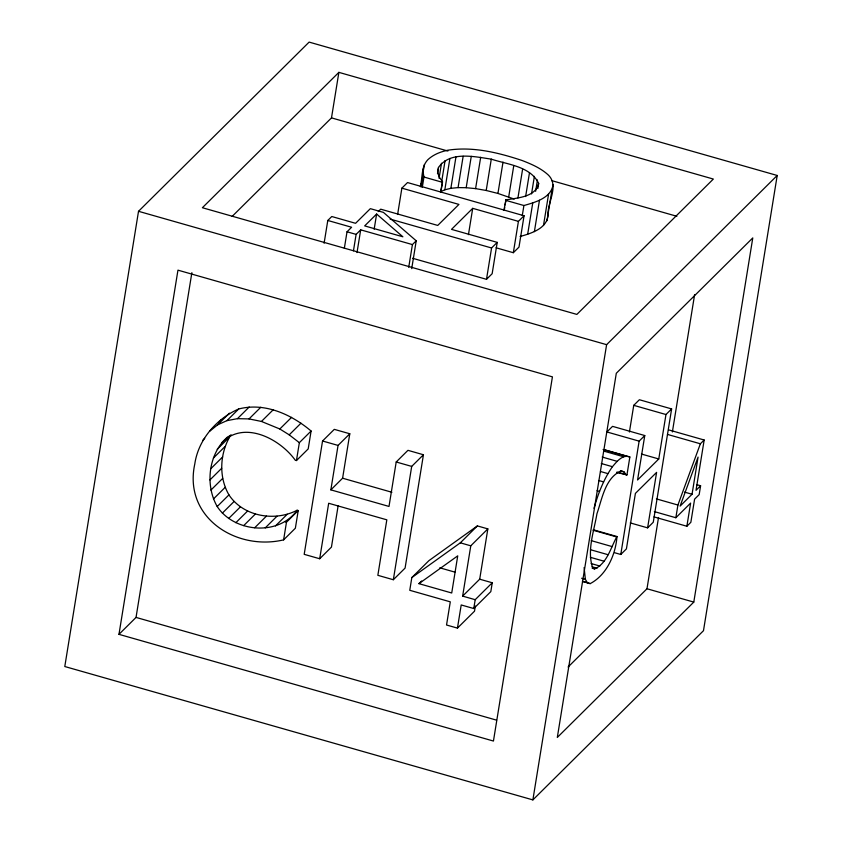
<?xml version="1.0" encoding="UTF-8"?>
<svg xmlns="http://www.w3.org/2000/svg" width="842" height="842" viewBox="0 0 842 842"><rect width="100%" height="100%" fill="white"/><g stroke="black" fill="none" stroke-linecap="round" stroke-linejoin="round"><path stroke-width="1.26" d="M222.077 442.387C244.191 420.021 279.923 438.84 295.279 460.227L296.458 460.563L308.204 448.912L311.098 431.02C291.479 414.401 264.63 402.16 238.675 408.991C216.541 418.632 198.28 439.661 194.786 463.995C183.219 517.209 235.949 551.142 283.617 539.869L295.363 528.218L298.215 510.568L297.121 510.252C278.523 536.449 234.234 532.47 217.204 506.537C204.816 484.824 208.49 453.806 227.498 437.009M297.121 510.252C274.755 521.893 243.243 516.609 228.95 494.885C218.32 476.635 219.857 452.291 231.024 434.693M138.52 211.3L64.792 666.527L532.881 799.9L703.48 630.7L777.208 175.473L309.119 42.1L138.52 211.3L606.608 344.673L777.208 175.473M118.975 634.342L177.957 270.156L552.426 376.858L493.444 741.044L118.975 634.342L136.036 617.418L191.871 272.682M232.15 216.405L331.495 117.88L338.873 72.359L713.342 179.051L576.865 314.413L202.385 207.721L338.873 72.359M324.107 243.233L327.791 220.467L331.769 216.52L355.577 223.309L370.343 208.658L383.415 212.384L416.222 240.801L411.717 268.619M283.617 539.869L286.469 522.219L298.215 510.568M296.458 460.563L299.352 442.671L311.098 431.02M344.357 248.232L347.02 231.792L351.598 227.256L327.791 220.467M319.697 558.751L328.675 503.263L386.825 519.83L377.848 575.318L393.34 579.738L405.086 568.087L423.442 454.754L407.949 450.333L396.203 461.984L389.004 506.442L330.853 489.865L342.599 478.214L349.798 433.767L334.295 429.357L322.549 440.998L304.194 554.341L319.697 558.751L331.443 547.1L338.126 505.81M353.451 250.821L356.113 234.381L360.692 229.845L412.412 244.58L416.222 240.801M357.008 252.6L360.692 229.845M330.853 489.865L338.052 445.418L349.798 433.767M374.164 229.224L376.627 214.047L402.865 236.781L364.67 225.898L376.627 214.047M397.613 214.489L401.876 188.155L407.528 182.556L524.061 215.762L518.988 247.106L513.336 252.705L496.043 247.78M420.316 186.503C422.705 177.63 421.021 166.853 427.831 159.717C433.377 154.528 440.566 151.739 447.902 150.202C473.025 146.329 498.411 152.634 522.156 160.517C531.365 164.106 540.659 168.053 548.058 174.778C559.825 185.798 546.942 202.775 548.016 215.92C546.258 228.929 530.997 233.402 520.093 236.497M420.947 185.787L421.347 183.282M422.779 174.505L423.179 172M423.589 169.484L424.4 164.474M421.053 187.019L423.284 173.22L423.158 168.947M408.728 267.346L412.412 244.58M422.337 187.071L423.968 177.041L423.284 173.22M437.493 173.705L438.514 167.442C450.091 150.876 474.393 156.665 491.286 159.138C507.4 164.485 530.597 166.295 538.659 183.451L537.849 188.461M439.061 178.293L441.503 163.243M441.64 181.893L445.092 160.58M440.503 192.25L442.524 181.819L439.04 176.715L437.693 171.926L438.514 167.442M440.903 191.85L442.524 181.819M440.976 191.492L444.839 189.797L449.912 158.454M444.839 189.797L450.87 188.324L455.943 156.98M393.34 579.738L411.696 466.405L423.442 454.754M450.87 188.324L458.069 187.608L463.153 156.265M458.069 187.608L466.184 187.703L471.267 156.359M479.698 579.191L492.254 582.769L475.193 599.693L462.637 596.115L479.698 579.191L487.844 528.892L477.382 525.913L428.883 560.667L411.822 577.58L409.77 590.295L450.291 601.841L446.534 625.006L457.448 628.111L474.509 611.197L475.341 606.051M466.184 187.703L475.593 188.619L480.677 157.275M468.447 234.665L472.709 208.342L518.419 221.362L524.061 215.762M514.23 199.08L497.938 193.439L486.213 190.481L491.286 159.138M497.938 193.439L503.021 162.096M412.569 258.262L486.497 279.323L491.57 247.98L497.222 242.38L451.512 229.361L472.709 208.342M497.222 242.38L492.149 273.724L486.497 279.323M503.895 210.311L505.947 199.859C517.22 197.923 535.638 197.186 538.659 183.451M504.326 209.89L504.726 207.374M505.137 204.869L505.947 199.859M508.715 196.86L513.788 165.516M517.946 197.912L522.619 169.084M513.336 252.705L518.419 221.362M522.282 215.552L523.913 205.522C535.133 202.322 551.194 198.07 553.089 184.577M525.629 196.544L529.492 172.715M457.448 628.111L461.205 604.956L473.762 608.534L490.823 591.61L492.254 582.769M462.637 596.115L470.783 545.816L487.844 528.892M531.544 193.902L534.386 176.346M527.66 234.308L532.744 202.964M535.628 191.271L537.459 179.988M534.386 231.624L539.469 200.28M473.762 608.534L475.193 599.693M543.49 225.498L548.574 194.155M546.963 220.783L552.036 189.439M532.881 799.9L606.608 344.673M629.416 432.009L633.742 405.339L639.383 399.74L671.621 408.917L653.266 522.25L647.614 527.86L630.258 522.914M593.421 529.807L616.976 536.522C615.702 554.457 606.735 575.002 590.179 583.632L582.738 581.517M616.618 472.467L626.964 474.867L629.858 456.985L603.83 449.565M614.576 552.71L620.775 554.478L639.131 441.145L644.772 435.546L612.544 426.357L606.903 431.957L639.131 441.145M644.772 435.546L637.573 479.993L658.77 458.974L665.969 414.527L671.621 408.917M647.614 527.86L656.602 472.373L635.405 493.391L626.416 548.879L620.775 554.478M568.066 667.032L646.982 588.758L658.528 517.483M672.379 431.946L694.629 294.563M654.35 511.61L675.852 517.735L677.915 505.032L700.365 443.787L704.175 440.008L668.759 429.915M653.981 516.883L686.872 526.25L690.619 503.095L675.852 517.735M692.05 494.243L698.071 457.101L680.104 506.105L692.05 494.243L684.462 492.086M704.175 440.008L696.029 490.307L700.607 485.76L696.818 484.687M700.607 485.76L699.176 494.612L694.597 499.148L690.85 522.303L686.872 526.25M693.797 602.093L752.78 237.918L616.302 373.269L557.309 737.455L693.797 602.093L646.982 588.758M593.989 508.284C598.157 493.675 603.661 479.203 612.439 466.7C616.639 461.805 622.522 454.048 629.858 456.985M592.168 568.213L594.641 568.918C607.166 563.445 610.745 547.458 616.976 536.522M219.067 422.621L221.278 419.705M378.268 211.574L380.689 209.174L437.745 225.435L458.932 204.417L401.876 188.155M209.532 431.357L217.668 424.81L229.413 413.169M202.911 440.113L204.711 438.324M217.668 424.81L226.93 420.642L238.675 408.991M226.93 420.642L237.455 418.663L249.2 407.012M227.929 437.293L229.74 435.503M217.183 449.323L228.929 437.672M237.455 418.663L249.032 418.916L260.778 407.265M213.394 458.069L225.14 446.418M210.91 468.594L222.656 456.943M249.032 418.916L261.441 421.442L273.197 409.791M209.942 479.94L221.688 468.289M210.9 490.097L222.646 478.445M261.441 421.442L279.828 428.988L291.585 417.337M213.447 498.98L225.193 487.329M279.828 428.988L289.216 434.851L300.962 423.2M217.204 506.537L228.95 494.885M222.351 513.136L234.097 501.485M228.656 518.514L240.402 506.873M235.844 522.693L247.59 511.041M243.675 525.629L255.421 513.978M254.663 527.787L266.409 516.135M265.251 527.871L276.997 516.22M275.471 525.913L287.227 514.262M418.927 583.653L457.732 555.857L451.722 593L418.927 583.653L421.621 580.991M411.822 577.58L460.321 542.827L477.382 525.913M475.593 188.619L486.213 190.481M331.495 117.88L447.891 151.044M551.626 180.598L676.873 216.289M423.968 177.041L442.124 182.219M505.516 200.28L523.913 205.522M390.078 219.067L491.57 247.98M347.02 231.792L356.113 234.381M633.742 405.339L665.969 414.527M667.474 434.409L700.365 443.787M641.415 454.027L658.77 458.974M603.093 449.491L626.648 456.206M603.714 451.08L623.543 456.732M602.198 457.059L617.07 461.3M601.283 463.521L612.439 466.7M620.417 470.92L624.133 471.983L626.532 475.288M617.049 472.046L626.964 474.867M600.483 471.499L607.924 473.625M598.641 480.487L603.598 481.908M656.402 498.896L677.915 505.032M597.073 490.675L599.557 491.381M322.549 440.998L338.052 445.418M396.203 461.984L411.696 466.405M593.021 530.207L616.576 536.912M591.221 540.638L612.292 546.637M342.599 478.214L391.898 492.265M590.737 549.784L608.092 554.72M590.305 557.299L603.946 561.182M591.168 563.561L599.841 566.034M592.105 566.813L597.062 568.224M460.321 542.827L470.783 545.816M581.643 578.254L585.358 579.317L587.369 582.696L590.179 583.632M582.411 581.285L587.369 582.696M285.375 521.903L286.469 522.219M439.777 567.813L454.912 572.128M136.036 617.418L496.591 720.152M624.133 471.983L621.428 470.773C605.209 477.603 602.146 498.78 596.946 513.736C594.01 531.27 586.758 550.5 592.705 567.971L594.641 568.918M289.216 434.851L299.352 442.671M585.358 579.317L584.116 567.561"/></g></svg>
